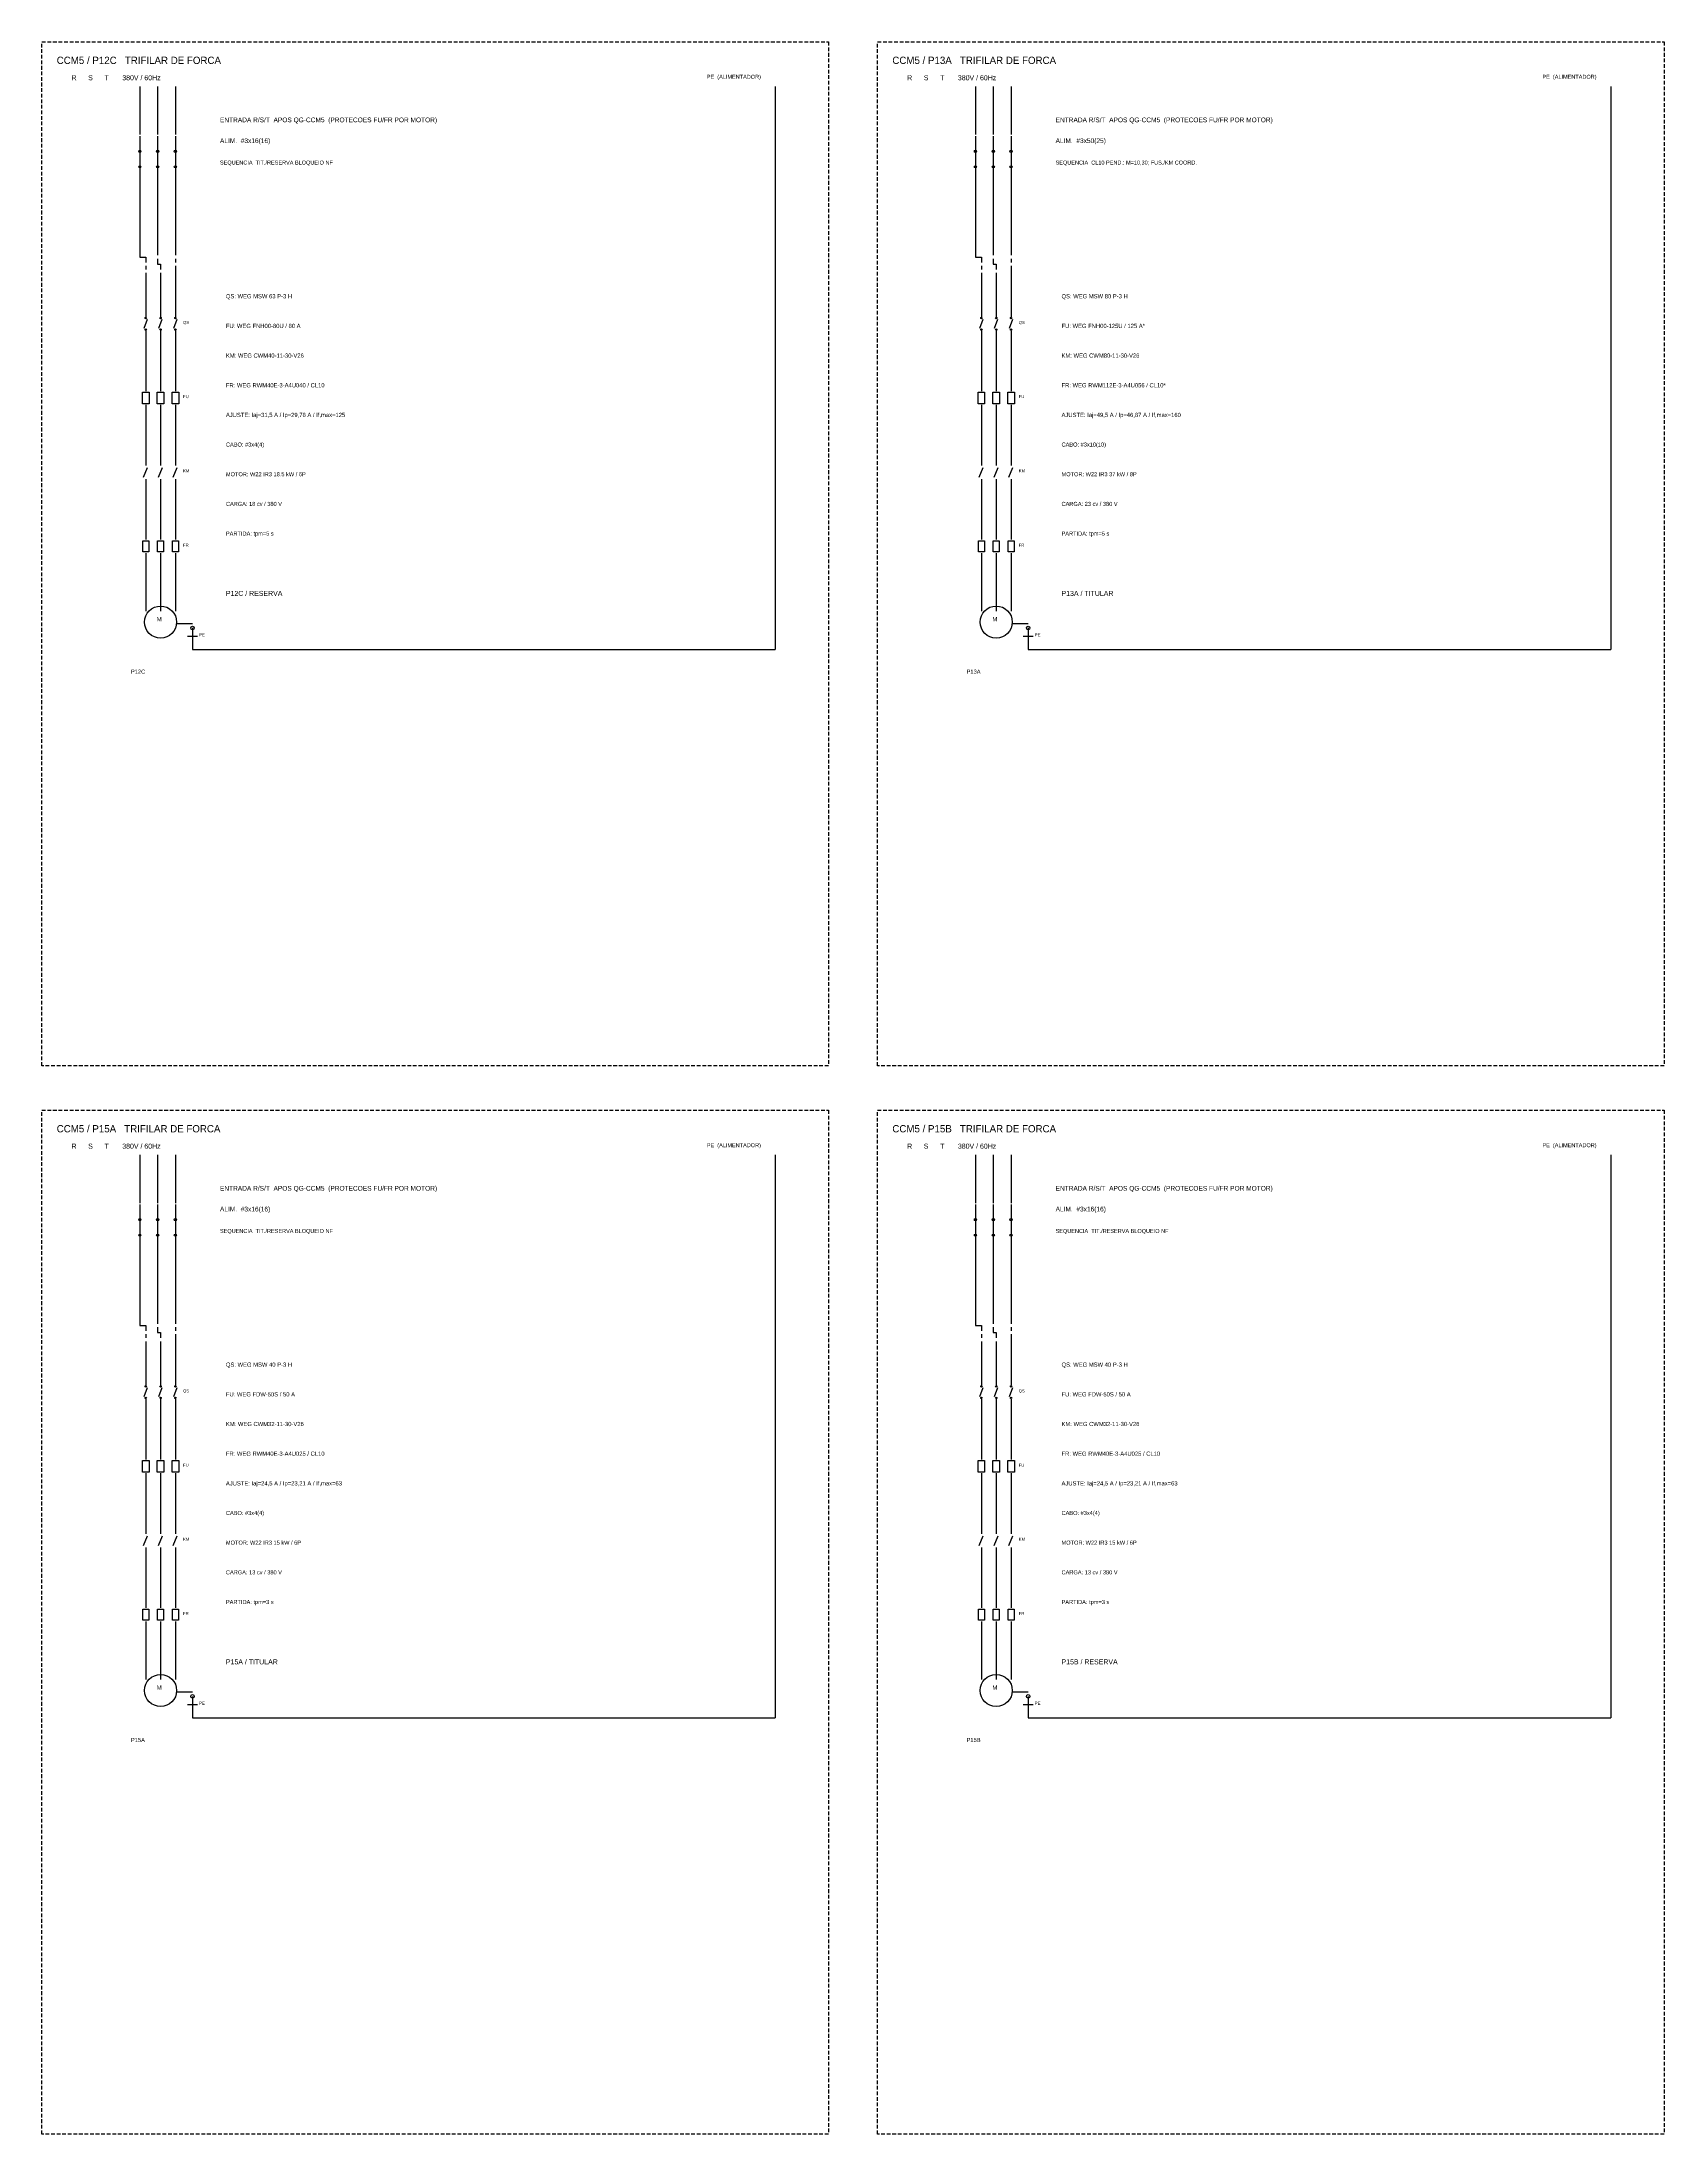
# Model space of a CAD drawing. Extents: x -646 to 641, y -554 to 322.
# Drawn here: x -41.8 to 67.5, y -469 to -328 of the extents above; entities that cross this region are included whole.
import ezdxf

# ---------------------------------------------------------------- set-up
doc = ezdxf.new("R2010")
doc.units = 0
doc.header["$MEASUREMENT"] = 0
doc.linetypes.add('HIDDEN', pattern=[0.375, 0.25, -0.125])
doc.layers.add('_ELT_UNIFILAR_PROC_TEXTO', color=1, linetype='Continuous')
doc.layers.add('ELET_TRIFILAR_TEXTO', color=4, linetype='Continuous')
doc.layers.add('ELET_TRIFILAR_DESENHO', color=5, linetype='Continuous', plot=False)

msp = doc.modelspace()

# ---------------------------------------------------------------- linework, layer by layer
at = {"layer": 'ELET_TRIFILAR_DESENHO'}
for p, q in [((-35.2, -331), (-35.2, -334.25)), ((-34, -331), (-34, -334.25)), ((-32.8, -331), (-32.8, -334.25)), ((7.6, -331), (7.6, -368.95)), ((21.1, -331), (21.1, -334.25)), ((22.3, -331), (22.3, -334.25)), ((23.5, -331), (23.5, -334.25)), ((63.9, -331), (63.9, -368.95)), ((-35.2, -334.35), (-35.2, -335.29)), ((-35.2, -335.29), (-35.2, -336.51)), ((-34, -334.35), (-34, -335.29)), ((-34, -335.29), (-34, -336.51)), ((-32.8, -334.35), (-32.8, -335.29)), ((-32.8, -335.29), (-32.8, -336.51)), ((21.1, -334.35), (21.1, -335.29)), ((21.1, -335.29), (21.1, -336.51)), ((22.3, -334.35), (22.3, -335.29)), ((22.3, -335.29), (22.3, -336.51)), ((23.5, -334.35), (23.5, -335.29)), ((23.5, -335.29), (23.5, -336.51)), ((-35.2, -336.51), (-35.2, -337.45)), ((-34, -336.51), (-34, -337.45)), ((-32.8, -336.51), (-32.8, -337.45)), ((21.1, -336.51), (21.1, -337.45)), ((22.3, -336.51), (22.3, -337.45)), ((23.5, -336.51), (23.5, -337.45)), ((-35.2, -337.45), (-35.2, -342.5)), ((-34, -337.45), (-34, -342.385)), ((-32.8, -337.45), (-32.8, -342.385)), ((21.1, -337.45), (21.1, -342.5)), ((22.3, -337.45), (22.3, -342.385)), ((23.5, -337.45), (23.5, -342.385)), ((-35.2, -342.5), (-34.8, -342.5)), ((-34.8, -342.5), (-34.8, -342.865)), ((-34, -342.615), (-34, -342.98)), ((-32.8, -342.615), (-32.8, -342.865)), ((21.1, -342.5), (21.5, -342.5)), ((21.5, -342.5), (21.5, -342.865)), ((22.3, -342.615), (22.3, -342.98)), ((23.5, -342.615), (23.5, -342.865)), ((-34.8, -343.095), (-34.8, -343.345)), ((-34.8, -343.575), (-34.8, -344.4)), ((-34, -342.98), (-33.8, -342.98)), ((-33.8, -342.98), (-33.8, -343.345)), ((-33.8, -343.575), (-33.8, -344.4)), ((-32.8, -343.095), (-32.8, -343.46)), ((-32.8, -343.46), (-32.8, -343.46)), ((-32.8, -343.46), (-32.8, -344.4)), ((21.5, -343.095), (21.5, -343.345)), ((21.5, -343.575), (21.5, -344.4)), ((22.3, -342.98), (22.5, -342.98)), ((22.5, -342.98), (22.5, -343.345)), ((22.5, -343.575), (22.5, -344.4)), ((23.5, -343.095), (23.5, -343.46)), ((23.5, -343.46), (23.5, -343.46)), ((23.5, -343.46), (23.5, -344.4)), ((-34.8, -344.4), (-34.8, -345.68)), ((-33.8, -344.4), (-33.8, -345.68)), ((-32.8, -344.4), (-32.8, -345.68)), ((21.5, -344.4), (21.5, -345.68)), ((22.5, -344.4), (22.5, -345.68)), ((23.5, -344.4), (23.5, -345.68)), ((-34.91, -347.29), (-34.69, -346.68)), ((-34.8, -345.68), (-34.8, -346.54)), ((-33.91, -347.29), (-33.69, -346.68)), ((-33.8, -345.68), (-33.8, -346.54)), ((-32.91, -347.29), (-32.69, -346.68)), ((-32.8, -345.68), (-32.8, -346.54)), ((21.39, -347.29), (21.61, -346.68)), ((21.5, -345.68), (21.5, -346.54)), ((22.39, -347.29), (22.61, -346.68)), ((22.5, -345.68), (22.5, -346.54)), ((23.39, -347.29), (23.61, -346.68)), ((23.5, -345.68), (23.5, -346.54)), ((-34.8, -347.46), (-34.8, -348.32)), ((-33.8, -347.46), (-33.8, -348.32)), ((-32.8, -347.46), (-32.8, -348.32)), ((21.5, -347.46), (21.5, -348.32)), ((22.5, -347.46), (22.5, -348.32)), ((23.5, -347.46), (23.5, -348.32)), ((-34.8, -348.32), (-34.8, -350.68)), ((-33.8, -348.32), (-33.8, -350.68)), ((-32.8, -348.32), (-32.8, -350.68)), ((21.5, -348.32), (21.5, -350.68)), ((22.5, -348.32), (22.5, -350.68)), ((23.5, -348.32), (23.5, -350.68)), ((-34.8, -350.68), (-34.8, -351.54)), ((-33.8, -350.68), (-33.8, -351.54)), ((-32.8, -350.68), (-32.8, -351.54)), ((21.5, -350.68), (21.5, -351.54)), ((22.5, -350.68), (22.5, -351.54)), ((23.5, -350.68), (23.5, -351.54)), ((-34.8, -352.46), (-34.8, -353.32)), ((-33.8, -352.46), (-33.8, -353.32)), ((-32.8, -352.46), (-32.8, -353.32)), ((21.5, -352.46), (21.5, -353.32)), ((22.5, -352.46), (22.5, -353.32)), ((23.5, -352.46), (23.5, -353.32)), ((-34.8, -353.32), (-34.8, -355.68)), ((-33.8, -353.32), (-33.8, -355.68)), ((-32.8, -353.32), (-32.8, -355.68)), ((21.5, -353.32), (21.5, -355.68)), ((22.5, -353.32), (22.5, -355.68)), ((23.5, -353.32), (23.5, -355.68)), ((-34.95, -357.33), (-34.68, -356.68)), ((-34.8, -355.68), (-34.8, -356.54)), ((-33.95, -357.33), (-33.68, -356.68)), ((-33.8, -355.68), (-33.8, -356.54)), ((-32.95, -357.33), (-32.68, -356.68)), ((-32.8, -355.68), (-32.8, -356.54)), ((21.35, -357.33), (21.62, -356.68)), ((21.5, -355.68), (21.5, -356.54)), ((22.35, -357.33), (22.62, -356.68)), ((22.5, -355.68), (22.5, -356.54)), ((23.35, -357.33), (23.62, -356.68)), ((23.5, -355.68), (23.5, -356.54)), ((-34.8, -357.46), (-34.8, -358.32)), ((-33.8, -357.46), (-33.8, -358.32)), ((-32.8, -357.46), (-32.8, -358.32)), ((21.5, -357.46), (21.5, -358.32)), ((22.5, -357.46), (22.5, -358.32)), ((23.5, -357.46), (23.5, -358.32)), ((-34.8, -358.32), (-34.8, -360.68)), ((-33.8, -358.32), (-33.8, -360.68)), ((-32.8, -358.32), (-32.8, -360.68)), ((21.5, -358.32), (21.5, -360.68)), ((22.5, -358.32), (22.5, -360.68)), ((23.5, -358.32), (23.5, -360.68)), ((-34.8, -360.68), (-34.8, -361.54)), ((-33.8, -360.68), (-33.8, -361.54)), ((-32.8, -360.68), (-32.8, -361.54)), ((21.5, -360.68), (21.5, -361.54)), ((22.5, -360.68), (22.5, -361.54)), ((23.5, -360.68), (23.5, -361.54)), ((-34.8, -362.46), (-34.8, -363.32)), ((-34.8, -363.32), (-34.8, -365)), ((-33.8, -362.46), (-33.8, -363.32)), ((-33.8, -363.32), (-33.8, -365)), ((-32.8, -362.46), (-32.8, -363.32)), ((-32.8, -363.32), (-32.8, -365)), ((21.5, -362.46), (21.5, -363.32)), ((21.5, -363.32), (21.5, -365)), ((22.5, -362.46), (22.5, -363.32)), ((22.5, -363.32), (22.5, -365)), ((23.5, -362.46), (23.5, -363.32)), ((23.5, -363.32), (23.5, -365)), ((-34.8, -365), (-34.8, -366.36)), ((-33.8, -365), (-33.8, -366.36)), ((-32.8, -365), (-32.8, -366.36)), ((21.5, -365), (21.5, -366.36)), ((22.5, -365), (22.5, -366.36)), ((23.5, -365), (23.5, -366.36)), ((-32.72, -367.2), (-31.65, -367.2)), ((-31.65, -367.5), (-31.65, -368)), ((23.58, -367.2), (24.65, -367.2)), ((24.65, -367.5), (24.65, -368)), ((-31.99, -368.05), (-31.32, -368.05)), ((-31.65, -368.05), (-31.65, -368.95)), ((-31.65, -368.95), (7.6, -368.95)), ((24.31, -368.05), (24.98, -368.05)), ((24.65, -368.05), (24.65, -368.95)), ((24.65, -368.95), (63.9, -368.95)), ((-35.2, -403), (-35.2, -406.25)), ((-34, -403), (-34, -406.25)), ((-32.8, -403), (-32.8, -406.25)), ((7.6, -403), (7.6, -440.95)), ((21.1, -403), (21.1, -406.25)), ((22.3, -403), (22.3, -406.25)), ((23.5, -403), (23.5, -406.25)), ((63.9, -403), (63.9, -440.95)), ((-35.2, -406.35), (-35.2, -407.29)), ((-35.2, -407.29), (-35.2, -408.51)), ((-34, -406.35), (-34, -407.29)), ((-34, -407.29), (-34, -408.51)), ((-32.8, -406.35), (-32.8, -407.29)), ((-32.8, -407.29), (-32.8, -408.51)), ((21.1, -406.35), (21.1, -407.29)), ((21.1, -407.29), (21.1, -408.51)), ((22.3, -406.35), (22.3, -407.29)), ((22.3, -407.29), (22.3, -408.51)), ((23.5, -406.35), (23.5, -407.29)), ((23.5, -407.29), (23.5, -408.51)), ((-35.2, -408.51), (-35.2, -409.45)), ((-34, -408.51), (-34, -409.45)), ((-32.8, -408.51), (-32.8, -409.45)), ((21.1, -408.51), (21.1, -409.45)), ((22.3, -408.51), (22.3, -409.45)), ((23.5, -408.51), (23.5, -409.45)), ((-35.2, -409.45), (-35.2, -414.5)), ((-34, -409.45), (-34, -414.385)), ((-32.8, -409.45), (-32.8, -414.385)), ((21.1, -409.45), (21.1, -414.5)), ((22.3, -409.45), (22.3, -414.385)), ((23.5, -409.45), (23.5, -414.385)), ((-35.2, -414.5), (-34.8, -414.5)), ((-34.8, -414.5), (-34.8, -414.865)), ((21.1, -414.5), (21.5, -414.5)), ((21.5, -414.5), (21.5, -414.865)), ((-34.8, -415.095), (-34.8, -415.345)), ((-34.8, -415.575), (-34.8, -416.4)), ((-34, -414.615), (-34, -414.98)), ((-34, -414.98), (-33.8, -414.98)), ((-33.8, -414.98), (-33.8, -415.345)), ((-33.8, -415.575), (-33.8, -416.4)), ((-32.8, -414.615), (-32.8, -414.865)), ((-32.8, -415.095), (-32.8, -415.46)), ((-32.8, -415.46), (-32.8, -415.46)), ((-32.8, -415.46), (-32.8, -416.4)), ((21.5, -415.095), (21.5, -415.345)), ((21.5, -415.575), (21.5, -416.4)), ((22.3, -414.615), (22.3, -414.98)), ((22.3, -414.98), (22.5, -414.98)), ((22.5, -414.98), (22.5, -415.345)), ((22.5, -415.575), (22.5, -416.4)), ((23.5, -414.615), (23.5, -414.865)), ((23.5, -415.095), (23.5, -415.46)), ((23.5, -415.46), (23.5, -415.46)), ((23.5, -415.46), (23.5, -416.4)), ((-34.8, -416.4), (-34.8, -417.68)), ((-33.8, -416.4), (-33.8, -417.68)), ((-32.8, -416.4), (-32.8, -417.68)), ((21.5, -416.4), (21.5, -417.68)), ((22.5, -416.4), (22.5, -417.68)), ((23.5, -416.4), (23.5, -417.68)), ((-34.91, -419.29), (-34.69, -418.68)), ((-34.8, -417.68), (-34.8, -418.54)), ((-33.91, -419.29), (-33.69, -418.68)), ((-33.8, -417.68), (-33.8, -418.54)), ((-32.91, -419.29), (-32.69, -418.68)), ((-32.8, -417.68), (-32.8, -418.54)), ((21.39, -419.29), (21.61, -418.68)), ((21.5, -417.68), (21.5, -418.54)), ((22.39, -419.29), (22.61, -418.68)), ((22.5, -417.68), (22.5, -418.54)), ((23.39, -419.29), (23.61, -418.68)), ((23.5, -417.68), (23.5, -418.54)), ((-34.8, -419.46), (-34.8, -420.32)), ((-33.8, -419.46), (-33.8, -420.32)), ((-32.8, -419.46), (-32.8, -420.32)), ((21.5, -419.46), (21.5, -420.32)), ((22.5, -419.46), (22.5, -420.32)), ((23.5, -419.46), (23.5, -420.32)), ((-34.8, -420.32), (-34.8, -422.68)), ((-33.8, -420.32), (-33.8, -422.68)), ((-32.8, -420.32), (-32.8, -422.68)), ((21.5, -420.32), (21.5, -422.68)), ((22.5, -420.32), (22.5, -422.68)), ((23.5, -420.32), (23.5, -422.68)), ((-34.8, -422.68), (-34.8, -423.54)), ((-33.8, -422.68), (-33.8, -423.54)), ((-32.8, -422.68), (-32.8, -423.54)), ((21.5, -422.68), (21.5, -423.54)), ((22.5, -422.68), (22.5, -423.54)), ((23.5, -422.68), (23.5, -423.54)), ((-34.8, -424.46), (-34.8, -425.32)), ((-34.8, -425.32), (-34.8, -427.68)), ((-33.8, -424.46), (-33.8, -425.32)), ((-33.8, -425.32), (-33.8, -427.68)), ((-32.8, -424.46), (-32.8, -425.32)), ((-32.8, -425.32), (-32.8, -427.68)), ((21.5, -424.46), (21.5, -425.32)), ((21.5, -425.32), (21.5, -427.68)), ((22.5, -424.46), (22.5, -425.32)), ((22.5, -425.32), (22.5, -427.68)), ((23.5, -424.46), (23.5, -425.32)), ((23.5, -425.32), (23.5, -427.68)), ((-34.8, -427.68), (-34.8, -428.54)), ((-33.8, -427.68), (-33.8, -428.54)), ((-32.8, -427.68), (-32.8, -428.54)), ((21.5, -427.68), (21.5, -428.54)), ((22.5, -427.68), (22.5, -428.54)), ((23.5, -427.68), (23.5, -428.54)), ((-34.95, -429.33), (-34.68, -428.68)), ((-34.8, -429.46), (-34.8, -430.32)), ((-33.95, -429.33), (-33.68, -428.68)), ((-33.8, -429.46), (-33.8, -430.32)), ((-32.95, -429.33), (-32.68, -428.68)), ((-32.8, -429.46), (-32.8, -430.32)), ((21.35, -429.33), (21.62, -428.68)), ((21.5, -429.46), (21.5, -430.32)), ((22.35, -429.33), (22.62, -428.68)), ((22.5, -429.46), (22.5, -430.32)), ((23.35, -429.33), (23.62, -428.68)), ((23.5, -429.46), (23.5, -430.32)), ((-34.8, -430.32), (-34.8, -432.68)), ((-33.8, -430.32), (-33.8, -432.68)), ((-32.8, -430.32), (-32.8, -432.68)), ((21.5, -430.32), (21.5, -432.68)), ((22.5, -430.32), (22.5, -432.68)), ((23.5, -430.32), (23.5, -432.68)), ((-34.8, -432.68), (-34.8, -433.54)), ((-33.8, -432.68), (-33.8, -433.54)), ((-32.8, -432.68), (-32.8, -433.54)), ((21.5, -432.68), (21.5, -433.54)), ((22.5, -432.68), (22.5, -433.54)), ((23.5, -432.68), (23.5, -433.54)), ((-34.8, -434.46), (-34.8, -435.32)), ((-34.8, -435.32), (-34.8, -437)), ((-33.8, -434.46), (-33.8, -435.32)), ((-33.8, -435.32), (-33.8, -437)), ((-32.8, -434.46), (-32.8, -435.32)), ((-32.8, -435.32), (-32.8, -437)), ((21.5, -434.46), (21.5, -435.32)), ((21.5, -435.32), (21.5, -437)), ((22.5, -434.46), (22.5, -435.32)), ((22.5, -435.32), (22.5, -437)), ((23.5, -434.46), (23.5, -435.32)), ((23.5, -435.32), (23.5, -437)), ((-34.8, -437), (-34.8, -438.36)), ((-33.8, -437), (-33.8, -438.36)), ((-32.8, -437), (-32.8, -438.36)), ((21.5, -437), (21.5, -438.36)), ((22.5, -437), (22.5, -438.36)), ((23.5, -437), (23.5, -438.36)), ((-32.72, -439.2), (-31.65, -439.2)), ((-31.65, -439.5), (-31.65, -440)), ((23.58, -439.2), (24.65, -439.2)), ((24.65, -439.5), (24.65, -440)), ((-31.99, -440.05), (-31.32, -440.05)), ((-31.65, -440.05), (-31.65, -440.95)), ((-31.65, -440.95), (7.6, -440.95)), ((24.31, -440.05), (24.98, -440.05)), ((24.65, -440.05), (24.65, -440.95)), ((24.65, -440.95), (63.9, -440.95))]:
    msp.add_line(p, q, dxfattribs=at)
at = {"layer": 'ELET_TRIFILAR_DESENHO', "linetype": 'HIDDEN'}
for points in [[(-41.8, -328), (11.2, -328), (11.2, -397), (-41.8, -397)], [(14.5, -328), (67.5, -328), (67.5, -397), (14.5, -397)], [(-41.8, -400), (11.2, -400), (11.2, -469), (-41.8, -469)], [(14.5, -400), (67.5, -400), (67.5, -469), (14.5, -469)]]:
    msp.add_lwpolyline(points, close=True, dxfattribs=at)
at = {"layer": 'ELET_TRIFILAR_DESENHO'}
for points in [[(-35.02, -351.61), (-34.58, -351.61), (-34.58, -352.39), (-35.02, -352.39)], [(-34.02, -351.61), (-33.58, -351.61), (-33.58, -352.39), (-34.02, -352.39)], [(-33.02, -351.61), (-32.58, -351.61), (-32.58, -352.39), (-33.02, -352.39)], [(21.28, -351.61), (21.72, -351.61), (21.72, -352.39), (21.28, -352.39)], [(22.28, -351.61), (22.72, -351.61), (22.72, -352.39), (22.28, -352.39)], [(23.28, -351.61), (23.72, -351.61), (23.72, -352.39), (23.28, -352.39)], [(-35, -361.63), (-34.6, -361.63), (-34.6, -362.37), (-35, -362.37)], [(-34, -361.63), (-33.6, -361.63), (-33.6, -362.37), (-34, -362.37)], [(-33, -361.63), (-32.6, -361.63), (-32.6, -362.37), (-33, -362.37)], [(21.3, -361.63), (21.7, -361.63), (21.7, -362.37), (21.3, -362.37)], [(22.3, -361.63), (22.7, -361.63), (22.7, -362.37), (22.3, -362.37)], [(23.3, -361.63), (23.7, -361.63), (23.7, -362.37), (23.3, -362.37)], [(-35.02, -423.61), (-34.58, -423.61), (-34.58, -424.39), (-35.02, -424.39)], [(-34.02, -423.61), (-33.58, -423.61), (-33.58, -424.39), (-34.02, -424.39)], [(-33.02, -423.61), (-32.58, -423.61), (-32.58, -424.39), (-33.02, -424.39)], [(21.28, -423.61), (21.72, -423.61), (21.72, -424.39), (21.28, -424.39)], [(22.28, -423.61), (22.72, -423.61), (22.72, -424.39), (22.28, -424.39)], [(23.28, -423.61), (23.72, -423.61), (23.72, -424.39), (23.28, -424.39)], [(-35, -433.63), (-34.6, -433.63), (-34.6, -434.37), (-35, -434.37)], [(-34, -433.63), (-33.6, -433.63), (-33.6, -434.37), (-34, -434.37)], [(-33, -433.63), (-32.6, -433.63), (-32.6, -434.37), (-33, -434.37)], [(21.3, -433.63), (21.7, -433.63), (21.7, -434.37), (21.3, -434.37)], [(22.3, -433.63), (22.7, -433.63), (22.7, -434.37), (22.3, -434.37)], [(23.3, -433.63), (23.7, -433.63), (23.7, -434.37), (23.3, -434.37)]]:
    msp.add_lwpolyline(points, close=True, dxfattribs=at)
for centre, radius in [((-35.2, -335.38), 0.075), ((-34, -335.38), 0.075), ((-32.8, -335.38), 0.075), ((21.1, -335.38), 0.075), ((22.3, -335.38), 0.075), ((23.5, -335.38), 0.075), ((-35.2, -336.42), 0.075), ((-34, -336.42), 0.075), ((-32.8, -336.42), 0.075), ((21.1, -336.42), 0.075), ((22.3, -336.42), 0.075), ((23.5, -336.42), 0.075), ((-34.8, -346.61), 0.045), ((-33.8, -346.61), 0.045), ((-32.8, -346.61), 0.045), ((21.5, -346.61), 0.045), ((22.5, -346.61), 0.045), ((23.5, -346.61), 0.045), ((-34.8, -347.39), 0.045), ((-33.8, -347.39), 0.045), ((-32.8, -347.39), 0.045), ((21.5, -347.39), 0.045), ((22.5, -347.39), 0.045), ((23.5, -347.39), 0.045), ((-33.8, -367.1), 1.08), ((22.5, -367.1), 1.08), ((-31.65, -367.5), 0.12), ((24.65, -367.5), 0.12), ((-35.2, -407.38), 0.075), ((-34, -407.38), 0.075), ((-32.8, -407.38), 0.075), ((21.1, -407.38), 0.075), ((22.3, -407.38), 0.075), ((23.5, -407.38), 0.075), ((-35.2, -408.42), 0.075), ((-34, -408.42), 0.075), ((-32.8, -408.42), 0.075), ((21.1, -408.42), 0.075), ((22.3, -408.42), 0.075), ((23.5, -408.42), 0.075), ((-34.8, -418.61), 0.045), ((-33.8, -418.61), 0.045), ((-32.8, -418.61), 0.045), ((21.5, -418.61), 0.045), ((22.5, -418.61), 0.045), ((23.5, -418.61), 0.045), ((-34.8, -419.39), 0.045), ((-33.8, -419.39), 0.045), ((-32.8, -419.39), 0.045), ((21.5, -419.39), 0.045), ((22.5, -419.39), 0.045), ((23.5, -419.39), 0.045), ((-33.8, -439.1), 1.08), ((22.5, -439.1), 1.08), ((-31.65, -439.5), 0.12), ((24.65, -439.5), 0.12)]:
    msp.add_circle(centre, radius, dxfattribs=at)

# ---------------------------------------------------------------- texts
at = {"layer": '_ELT_UNIFILAR_PROC_TEXTO', "attachment_point": 1}
for s, insert, char_height in [('P12C / RESERVA', (-29.4, -365), 0.34), ('P13A / TITULAR', (26.9, -365), 0.34), ('P12C', (-35.8, -370.3), 0.28), ('P13A', (20.5, -370.3), 0.28), ('P15A / TITULAR', (-29.4, -437), 0.34), ('P15B / RESERVA', (26.9, -437), 0.34), ('P15A', (-35.8, -442.3), 0.28), ('P15B', (20.5, -442.3), 0.28)]:
    msp.add_mtext(s, dxfattribs=dict(at, insert=insert, char_height=char_height))
at = {"layer": 'ELET_TRIFILAR_TEXTO', "attachment_point": 1}
for s, insert, char_height in [('CCM5 / P12C   TRIFILAR DE FORCA', (-40.8, -329), 0.49), ('CCM5 / P13A   TRIFILAR DE FORCA', (15.5, -329), 0.49), ('R      S      T       380V / 60Hz', (-39.8, -330.25), 0.34), ('PE  (ALIMENTADOR)', (3, -330.22), 0.27), ('R      S      T       380V / 60Hz', (16.5, -330.25), 0.34), ('PE  (ALIMENTADOR)', (59.3, -330.22), 0.27), ('ENTRADA R/S/T  APOS QG-CCM5  (PROTECOES FU/FR POR MOTOR)', (-29.8, -333.1), 0.32), ('ENTRADA R/S/T  APOS QG-CCM5  (PROTECOES FU/FR POR MOTOR)', (26.5, -333.1), 0.32), ('ALIM.  #3x16(16)', (-29.8, -334.5), 0.32), ('ALIM.  #3x50(25)', (26.5, -334.5), 0.32), ('SEQUENCIA  TIT./RESERVA BLOQUEIO NF', (-29.8, -336), 0.27), ('SEQUENCIA  CL10 PEND.: M=10,30; FUS./KM COORD.', (26.5, -336), 0.27), ('QS: WEG MSW 63 P-3 H', (-29.4, -345), 0.285), ('QS: WEG MSW 80 P-3 H', (26.9, -345), 0.285), ('QS', (-32.28, -346.81), 0.2), ('QS', (24.02, -346.81), 0.2), ('FU: WEG FNH00-80U / 80 A', (-29.4, -347), 0.285), ('FU: WEG FNH00-125U / 125 A*', (26.9, -347), 0.285), ('KM: WEG CWM40-11-30-V26', (-29.4, -349), 0.285), ('KM: WEG CWM80-11-30-V26', (26.9, -349), 0.285), ('FR: WEG RWM40E-3-A4U040 / CL10', (-29.4, -351), 0.285), ('FR: WEG RWM112E-3-A4U056 / CL10*', (26.9, -351), 0.285), ('FU', (-32.28, -351.81), 0.2), ('FU', (24.02, -351.81), 0.2), ('AJUSTE: Iaj=31,5 A / Ip=29,78 A / If,max=125', (-29.4, -353), 0.285), ('AJUSTE: Iaj=49,5 A / Ip=46,87 A / If,max=160', (26.9, -353), 0.285), ('CABO: #3x4(4)', (-29.4, -355), 0.275), ('CABO: #3x10(10)', (26.9, -355), 0.275), ('KM', (-32.28, -356.81), 0.2), ('MOTOR: W22 IR3 18.5 kW / 6P', (-29.4, -357), 0.275), ('KM', (24.02, -356.81), 0.2), ('MOTOR: W22 IR3 37 kW / 8P', (26.9, -357), 0.275), ('CARGA: 18 cv / 380 V', (-29.4, -359), 0.275), ('CARGA: 23 cv / 380 V', (26.9, -359), 0.275), ('FR', (-32.28, -361.81), 0.2), ('PARTIDA: tpm=5 s', (-29.4, -361), 0.275), ('FR', (24.02, -361.81), 0.2), ('PARTIDA: tpm=5 s', (26.9, -361), 0.275), ('M', (-34.06, -366.76), 0.29), ('PE', (-31.22, -367.85), 0.22), ('M', (22.24, -366.76), 0.29), ('PE', (25.08, -367.85), 0.22), ('CCM5 / P15A   TRIFILAR DE FORCA', (-40.8, -401), 0.49), ('CCM5 / P15B   TRIFILAR DE FORCA', (15.5, -401), 0.49), ('R      S      T       380V / 60Hz', (-39.8, -402.25), 0.34), ('PE  (ALIMENTADOR)', (3, -402.22), 0.27), ('R      S      T       380V / 60Hz', (16.5, -402.25), 0.34), ('PE  (ALIMENTADOR)', (59.3, -402.22), 0.27), ('ENTRADA R/S/T  APOS QG-CCM5  (PROTECOES FU/FR POR MOTOR)', (-29.8, -405.1), 0.32), ('ENTRADA R/S/T  APOS QG-CCM5  (PROTECOES FU/FR POR MOTOR)', (26.5, -405.1), 0.32), ('ALIM.  #3x16(16)', (-29.8, -406.5), 0.32), ('ALIM.  #3x16(16)', (26.5, -406.5), 0.32), ('SEQUENCIA  TIT./RESERVA BLOQUEIO NF', (-29.8, -408), 0.27), ('SEQUENCIA  TIT./RESERVA BLOQUEIO NF', (26.5, -408), 0.27), ('QS: WEG MSW 40 P-3 H', (-29.4, -417), 0.285), ('QS: WEG MSW 40 P-3 H', (26.9, -417), 0.285), ('QS', (-32.28, -418.81), 0.2), ('FU: WEG FDW-50S / 50 A', (-29.4, -419), 0.285), ('QS', (24.02, -418.81), 0.2), ('FU: WEG FDW-50S / 50 A', (26.9, -419), 0.285), ('KM: WEG CWM32-11-30-V26', (-29.4, -421), 0.285), ('KM: WEG CWM32-11-30-V26', (26.9, -421), 0.285), ('FR: WEG RWM40E-3-A4U025 / CL10', (-29.4, -423), 0.285), ('FR: WEG RWM40E-3-A4U025 / CL10', (26.9, -423), 0.285), ('FU', (-32.28, -423.81), 0.2), ('FU', (24.02, -423.81), 0.2), ('AJUSTE: Iaj=24,5 A / Ip=23,21 A / If,max=63', (-29.4, -425), 0.285), ('AJUSTE: Iaj=24,5 A / Ip=23,21 A / If,max=63', (26.9, -425), 0.285), ('CABO: #3x4(4)', (-29.4, -427), 0.275), ('CABO: #3x4(4)', (26.9, -427), 0.275), ('KM', (-32.28, -428.81), 0.2), ('MOTOR: W22 IR3 15 kW / 6P', (-29.4, -429), 0.275), ('KM', (24.02, -428.81), 0.2), ('MOTOR: W22 IR3 15 kW / 6P', (26.9, -429), 0.275), ('CARGA: 13 cv / 380 V', (-29.4, -431), 0.275), ('CARGA: 13 cv / 380 V', (26.9, -431), 0.275), ('FR', (-32.28, -433.81), 0.2), ('PARTIDA: tpm=3 s', (-29.4, -433), 0.275), ('FR', (24.02, -433.81), 0.2), ('PARTIDA: tpm=3 s', (26.9, -433), 0.275), ('M', (-34.06, -438.76), 0.29), ('PE', (-31.22, -439.85), 0.22), ('M', (22.24, -438.76), 0.29), ('PE', (25.08, -439.85), 0.22)]:
    msp.add_mtext(s, dxfattribs=dict(at, insert=insert, char_height=char_height))

doc.saveas('drawing.dxf')
